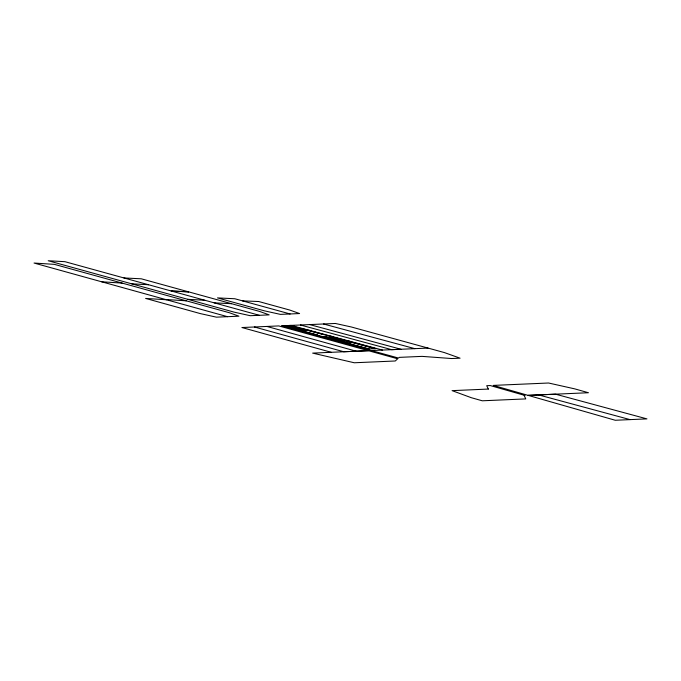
<?xml version="1.0" encoding="UTF-8"?>
<svg xmlns="http://www.w3.org/2000/svg" width="681" height="681" viewBox="0 0 681 681"><rect width="100%" height="100%" fill="white"/><g stroke="black" fill="none" stroke-linecap="round" stroke-linejoin="round"><path stroke-width="1.02" d="M290.115 313.958L280.436 314.384L264.407 310.842L217.477 297.895L234.792 298.746L290.115 313.958L299.572 313.549L289.774 310.059L258.729 301.521L242.521 300.874M254.447 326.991L278.784 325.918L397.67 358.785L395.269 360.99L354.282 362.769L312.639 353.116L368.378 350.689L343.777 351.754L254.447 326.991L241.917 327.527L331.281 352.307M382.467 350.068L291.136 325.399L281.798 325.799L398.504 358.061L399.245 357.372L422.024 356.376L451.665 358.538L460.067 358.18L444.395 352.579L351.302 326.974L335.375 323.466L281.815 325.799L300.1 330.745L309.421 330.336M316.58 334.984L317.372 334.95L294.899 328.88M324.13 334.652L289.272 325.475M331.366 336.269L329.502 336.346L375.069 348.672M330.6 337.819L334.328 337.657M344.058 341.453L340.33 341.615L322.045 336.669L325.773 336.508L348.885 342.756L353.379 342.56M347.787 341.292L349.651 341.207M345.837 342.892L369.102 348.927M371.341 350.553L428.051 348.085M538.628 394.912L555.509 394.171L646.95 418.883L615.266 420.262L493.257 385.403L548.571 383.011L574.73 388.868L588.452 392.733L528.098 395.363L538.628 394.912L630.07 419.615M123.908 277.95L141.29 278.801L259.478 311.396L269.191 314.877L250.233 315.703L234.179 312.145L48.215 260.738L64.942 261.683L259.367 315.303M214.2 302.849L231.6 303.7M131.629 283.798L148.586 284.752M187.701 299.3L204.87 300.278M101.614 281.772L122.18 283.1M165.449 299.47L186.236 300.815M166.522 299.768L145.615 298.423L200.308 313.592L216.422 317.159L238.929 316.188L229.454 312.758L54.378 264.356L34.05 263.045L227.539 316.691M323.535 323.986L414.84 348.655M309.668 324.582L400.973 349.259L391.72 349.668L300.415 324.99M287.408 325.561L305.692 330.498M285.543 325.637L303.828 330.583M283.679 325.722L301.964 330.66M323.909 336.593L342.194 341.53M266.884 326.437L356.274 351.217M301.649 328.582L294.107 328.914L368.31 348.961L375.861 348.638L301.649 328.582M488.345 389.064L452.082 390.639L471.337 397.713L482.276 400.794L525.775 398.904L524.166 395.533L525.051 395.499L490.209 385.54L486.711 385.693L488.345 389.064M188.611 291.851L171.237 291L188.611 291.851"/></g></svg>
